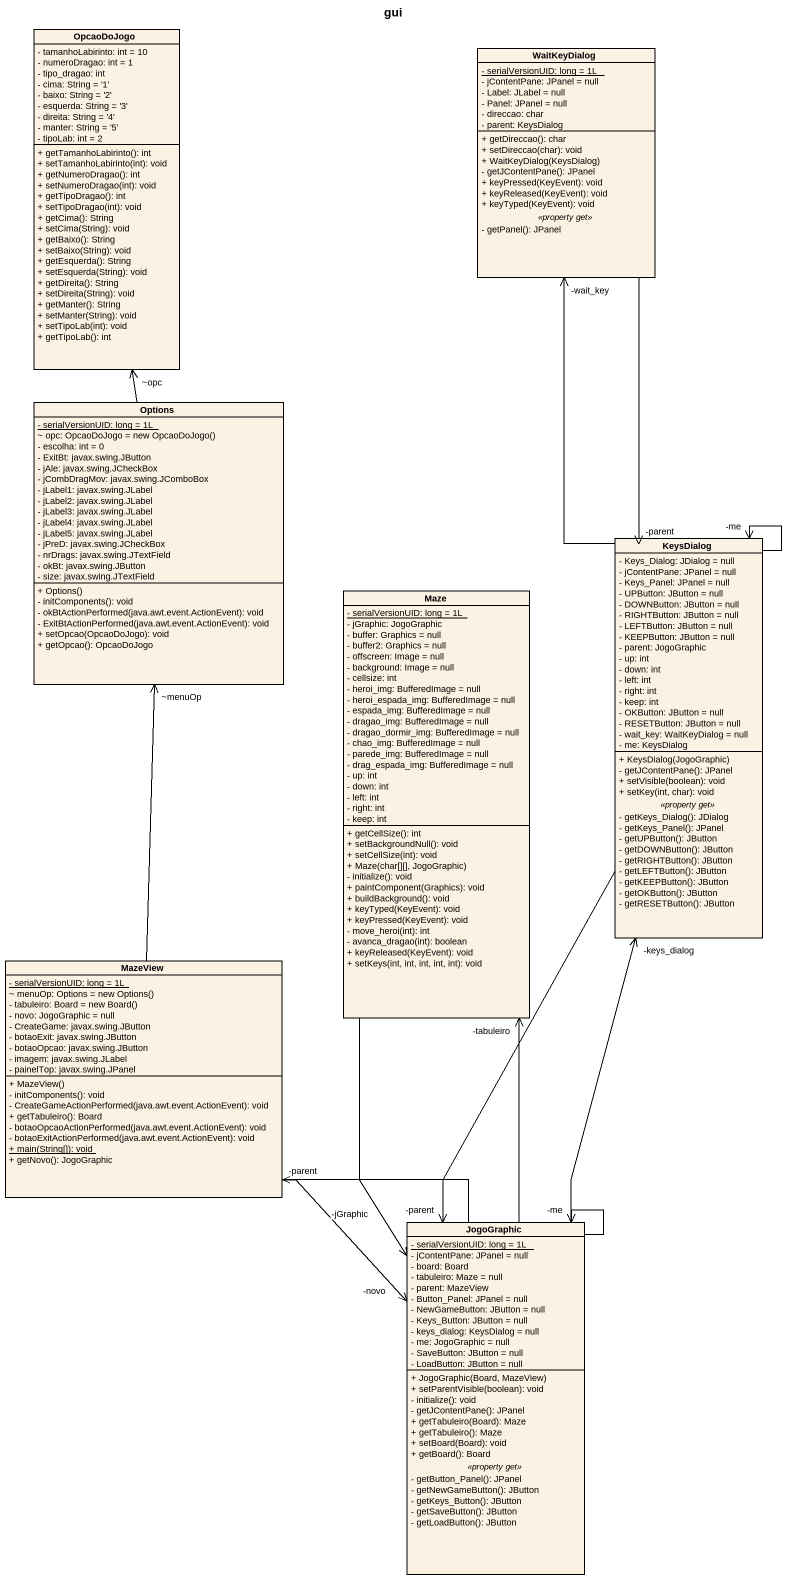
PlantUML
@startuml
title gui
hide circle
hide empty members
skinparam classAttributeIconSize 0
class OpcaoDoJogo {
  - tamanhoLabirinto: int = 10
  - numeroDragao: int = 1
  - tipo_dragao: int
  - cima: String = '1'
  - baixo: String = '2'
  - esquerda: String = '3'
  - direita: String = '4'
  - manter: String = '5'
  - tipoLab: int = 2
  + getTamanhoLabirinto(): int
  + setTamanhoLabirinto(int): void
  + getNumeroDragao(): int
  + setNumeroDragao(int): void
  + getTipoDragao(): int
  + setTipoDragao(int): void
  + getCima(): String
  + setCima(String): void
  + getBaixo(): String
  + setBaixo(String): void
  + getEsquerda(): String
  + setEsquerda(String): void
  + getDireita(): String
  + setDireita(String): void
  + getManter(): String
  + setManter(String): void
  + setTipoLab(int): void
  + getTipoLab(): int
}
class WaitKeyDialog {
  {static} - serialVersionUID: long = 1L
  - jContentPane: JPanel = null
  - Label: JLabel = null
  - Panel: JPanel = null
  - direccao: char
  - parent: KeysDialog
  --
  + getDireccao(): char
  + setDireccao(char): void
  + WaitKeyDialog(KeysDialog)
  - getJContentPane(): JPanel
  + keyPressed(KeyEvent): void
  + keyReleased(KeyEvent): void
  + keyTyped(KeyEvent): void
  .. <<property get>> ..
  - getPanel(): JPanel
}
class Options {
  {static} - serialVersionUID: long = 1L
  {field} ~ opc: OpcaoDoJogo = new OpcaoDoJogo()
  - escolha: int = 0
  - ExitBt: javax.swing.JButton
  - jAle: javax.swing.JCheckBox
  - jCombDragMov: javax.swing.JComboBox
  - jLabel1: javax.swing.JLabel
  - jLabel2: javax.swing.JLabel
  - jLabel3: javax.swing.JLabel
  - jLabel4: javax.swing.JLabel
  - jLabel5: javax.swing.JLabel
  - jPreD: javax.swing.JCheckBox
  - nrDrags: javax.swing.JTextField
  - okBt: javax.swing.JButton
  - size: javax.swing.JTextField
  + Options()
  - initComponents(): void
  - okBtActionPerformed(java.awt.event.ActionEvent): void
  - ExitBtActionPerformed(java.awt.event.ActionEvent): void
  + setOpcao(OpcaoDoJogo): void
  + getOpcao(): OpcaoDoJogo
}
class KeysDialog {
  - Keys_Dialog: JDialog = null
  - jContentPane: JPanel = null
  - Keys_Panel: JPanel = null
  - UPButton: JButton = null
  - DOWNButton: JButton = null
  - RIGHTButton: JButton = null
  - LEFTButton: JButton = null
  - KEEPButton: JButton = null
  - parent: JogoGraphic
  - up: int
  - down: int
  - left: int
  - right: int
  - keep: int
  - OKButton: JButton = null
  - RESETButton: JButton = null
  - wait_key: WaitKeyDialog = null
  - me: KeysDialog
  --
  + KeysDialog(JogoGraphic)
  - getJContentPane(): JPanel
  + setVisible(boolean): void
  + setKey(int, char): void
  .. <<property get>> ..
  - getKeys_Dialog(): JDialog
  - getKeys_Panel(): JPanel
  - getUPButton(): JButton
  - getDOWNButton(): JButton
  - getRIGHTButton(): JButton
  - getLEFTButton(): JButton
  - getKEEPButton(): JButton
  - getOKButton(): JButton
  - getRESETButton(): JButton
}
class Maze {
  {static} - serialVersionUID: long = 1L
  - jGraphic: JogoGraphic
  - buffer: Graphics = null
  - buffer2: Graphics = null
  - offscreen: Image = null
  - background: Image = null
  - cellsize: int
  - heroi_img: BufferedImage = null
  - heroi_espada_img: BufferedImage = null
  - espada_img: BufferedImage = null
  - dragao_img: BufferedImage = null
  - dragao_dormir_img: BufferedImage = null
  - chao_img: BufferedImage = null
  - parede_img: BufferedImage = null
  - drag_espada_img: BufferedImage = null
  - up: int
  - down: int
  - left: int
  - right: int
  - keep: int
  + getCellSize(): int
  + setBackgroundNull(): void
  + setCellSize(int): void
  + Maze(char[][], JogoGraphic)
  - initialize(): void
  + paintComponent(Graphics): void
  + buildBackground(): void
  + keyTyped(KeyEvent): void
  + keyPressed(KeyEvent): void
  - move_heroi(int): int
  - avanca_dragao(int): boolean
  + keyReleased(KeyEvent): void
  + setKeys(int, int, int, int, int): void
}
class MazeView {
  {static} - serialVersionUID: long = 1L
  {field} ~ menuOp: Options = new Options()
  {field} - tabuleiro: Board = new Board()
  - novo: JogoGraphic = null
  - CreateGame: javax.swing.JButton
  - botaoExit: javax.swing.JButton
  - botaoOpcao: javax.swing.JButton
  - imagem: javax.swing.JLabel
  - painelTop: javax.swing.JPanel
  + MazeView()
  - initComponents(): void
  - CreateGameActionPerformed(java.awt.event.ActionEvent): void
  + getTabuleiro(): Board
  - botaoOpcaoActionPerformed(java.awt.event.ActionEvent): void
  - botaoExitActionPerformed(java.awt.event.ActionEvent): void
  {static} + main(String[]): void
  + getNovo(): JogoGraphic
}
class JogoGraphic {
  {static} - serialVersionUID: long = 1L
  - jContentPane: JPanel = null
  - board: Board
  - tabuleiro: Maze = null
  - parent: MazeView
  - Button_Panel: JPanel = null
  - NewGameButton: JButton = null
  - Keys_Button: JButton = null
  - keys_dialog: KeysDialog = null
  - me: JogoGraphic = null
  - SaveButton: JButton = null
  - LoadButton: JButton = null
  --
  + JogoGraphic(Board, MazeView)
  + setParentVisible(boolean): void
  - initialize(): void
  - getJContentPane(): JPanel
  + getTabuleiro(Board): Maze
  + getTabuleiro(): Maze
  + setBoard(Board): void
  + getBoard(): Board
  .. <<property get>> ..
  - getButton_Panel(): JPanel
  - getNewGameButton(): JButton
  - getKeys_Button(): JButton
  - getSaveButton(): JButton
  - getLoadButton(): JButton
}
WaitKeyDialog --> "-parent" KeysDialog
Options -up-> "~opc" OpcaoDoJogo
KeysDialog -up-> "-wait_key" WaitKeyDialog
KeysDialog --> "-me" KeysDialog
KeysDialog --> "-parent" JogoGraphic
Maze --> "-jGraphic" JogoGraphic
MazeView -up-> "~menuOp" Options
MazeView --> "-novo" JogoGraphic
JogoGraphic -up-> "-keys_dialog" KeysDialog
JogoGraphic -up-> "-tabuleiro" Maze
JogoGraphic -up-> "-parent" MazeView
JogoGraphic --> "-me" JogoGraphic
@enduml
